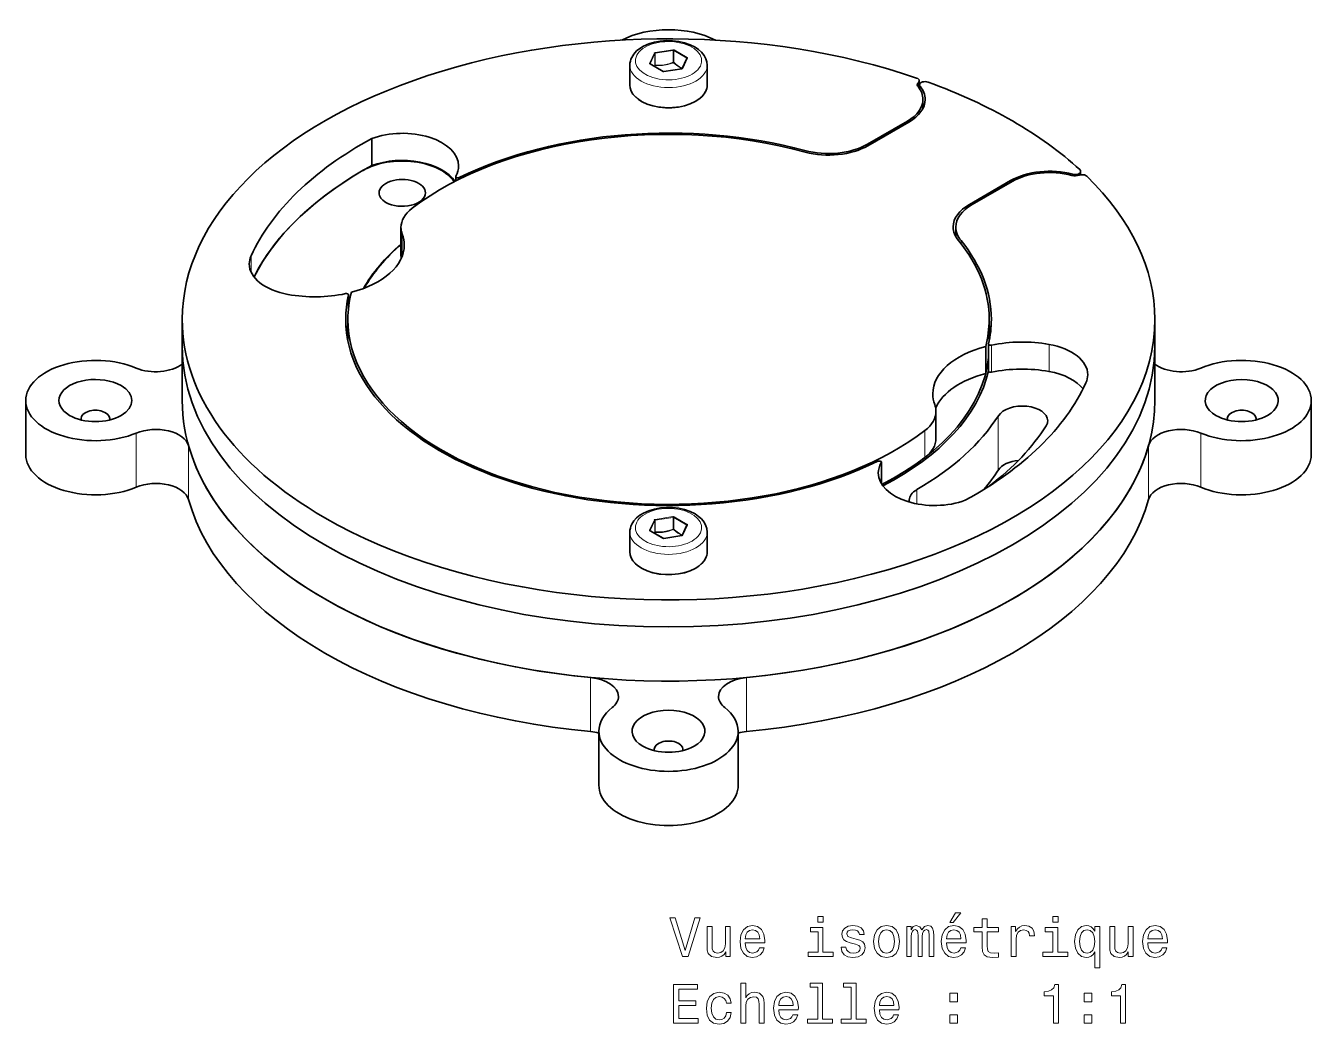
# Model space of a CAD drawing. Extents: x 303 to 976, y 15 to 673.
# Drawn here: x 703.9 to 820.2, y 582.6 to 673 of the extents above; entities that cross this region are included whole.
import ezdxf

# ---------------------------------------------------------------- set-up
doc = ezdxf.new("R2010")
doc.units = 0

msp = doc.modelspace()

# ---------------------------------------------------------------- linework, layer by layer
at = {"color": 7, "lineweight": 13, "ltscale": 0.025734}
for p, q in [((760.78, 670.56), (760.34, 669.62)), ((763.34, 669.16), (763.77, 670.09)), ((760.78, 628.29), (760.34, 627.35)), ((760.82, 628.24), (760.39, 627.31)), ((763.34, 626.89), (763.77, 627.82))]:
    msp.add_line(p, q, dxfattribs=at)
at = {"color": 7, "lineweight": 13, "ltscale": 0.025736}
msp.add_line((760.82, 670.51), (760.39, 669.57), dxfattribs=at)
at = {"color": 7, "lineweight": 13, "ltscale": 0.026366}
for p, q in [((760.82, 669.45), (760.82, 670.51)), ((760.86, 669.47), (760.86, 670.53)), ((762.53, 669.72), (762.53, 670.77)), ((760.82, 627.18), (760.82, 628.24)), ((762.53, 627.45), (762.53, 628.5))]:
    msp.add_line(p, q, dxfattribs=at)
at = {"color": 7, "lineweight": 13, "ltscale": 0.040912}
for p, q in [((762.46, 670.85), (760.85, 670.6)), ((762.48, 670.78), (760.86, 670.53)), ((761.65, 668.87), (763.27, 669.12)), ((762.46, 628.58), (760.85, 628.33)), ((762.48, 628.51), (760.86, 628.26)), ((761.65, 626.6), (763.27, 626.85))]:
    msp.add_line(p, q, dxfattribs=at)
at = {"color": 7, "lineweight": 13, "ltscale": 0.026364}
for p, q in [((762.48, 669.72), (762.48, 670.78)), ((760.86, 627.2), (760.86, 628.26)), ((762.48, 627.45), (762.48, 628.51))]:
    msp.add_line(p, q, dxfattribs=at)
at = {"color": 7, "lineweight": 13, "ltscale": 0.034178}
for p, q in [((763.71, 670.09), (762.53, 670.77)), ((763.74, 670.15), (762.56, 670.83)), ((760.37, 669.57), (761.55, 668.88)), ((763.71, 627.82), (762.53, 628.5)), ((763.74, 627.88), (762.56, 628.56)), ((760.37, 627.3), (761.55, 626.61))]:
    msp.add_line(p, q, dxfattribs=at)
at = {"color": 7, "lineweight": 35, "ltscale": 0.025734}
for p, q in [((763.29, 669.14), (763.73, 670.07)), ((763.29, 626.87), (763.73, 627.8))]:
    msp.add_line(p, q, dxfattribs=at)
at = {"color": 7, "lineweight": 13, "ltscale": 0.001213}
for p, q in [((763.71, 670.04), (763.71, 670.09)), ((763.71, 627.77), (763.71, 627.82))]:
    msp.add_line(p, q, dxfattribs=at)
at = {"color": 7, "lineweight": 35, "ltscale": 0.044907}
for p, q in [((758.56, 667.65), (758.56, 669.45)), ((765.56, 667.65), (765.56, 669.45)), ((758.56, 625.38), (758.56, 627.18)), ((765.56, 625.38), (765.56, 627.18))]:
    msp.add_line(p, q, dxfattribs=at)
at = {"color": 7, "lineweight": 35, "ltscale": 0.034176}
for p, q in [((760.39, 669.57), (761.58, 668.89)), ((760.39, 627.3), (761.58, 626.62))]:
    msp.add_line(p, q, dxfattribs=at)
at = {"color": 7, "lineweight": 35, "ltscale": 0.000189516}
for p, q in [((760.39, 669.57), (760.39, 669.57)), ((760.39, 627.3), (760.39, 627.3))]:
    msp.add_line(p, q, dxfattribs=at)
at = {"color": 7, "lineweight": 13, "ltscale": 0.002935}
for p, q in [((760.82, 669.45), (760.79, 669.34)), ((760.82, 627.18), (760.79, 627.07))]:
    msp.add_line(p, q, dxfattribs=at)
at = {"color": 7, "lineweight": 13, "ltscale": 0.002602}
msp.add_line((760.86, 669.42), (760.82, 669.32), dxfattribs=at)
at = {"color": 7, "lineweight": 35, "ltscale": 0.040912}
for p, q in [((761.64, 668.88), (763.26, 669.13)), ((761.64, 626.61), (763.26, 626.86))]:
    msp.add_line(p, q, dxfattribs=at)
at = {"color": 7, "lineweight": 13, "ltscale": 0.001325}
for p, q in [((762.48, 669.72), (762.5, 669.68)), ((762.48, 627.45), (762.5, 627.41))]:
    msp.add_line(p, q, dxfattribs=at)
at = {"color": 7, "lineweight": 13, "ltscale": 0.001085}
for p, q in [((762.53, 669.65), (762.5, 669.68)), ((762.53, 627.38), (762.5, 627.41))]:
    msp.add_line(p, q, dxfattribs=at)
at = {"color": 7, "lineweight": 13, "ltscale": 0.001073}
for p, q in [((762.56, 669.69), (762.53, 669.72)), ((762.56, 627.42), (762.53, 627.45))]:
    msp.add_line(p, q, dxfattribs=at)
at = {"color": 7, "lineweight": 13, "ltscale": 0.010741}
msp.add_line((784.67, 667.89), (784.67, 667.46), dxfattribs=at)
at = {"color": 7, "lineweight": 35, "ltscale": 0.017064}
msp.add_line((784.75, 668.04), (784.75, 667.36), dxfattribs=at)
at = {"color": 7, "lineweight": 35, "ltscale": 0.008913}
msp.add_line((784.77, 667.68), (784.77, 667.32), dxfattribs=at)
at = {"color": 7, "lineweight": 13, "ltscale": 0.007735}
msp.add_line((784.82, 667.56), (784.82, 667.25), dxfattribs=at)
at = {"color": 7, "lineweight": 35, "ltscale": 0.020209}
msp.add_line((785.08, 665.54), (785.08, 666.35), dxfattribs=at)
at = {"color": 7, "lineweight": 35, "ltscale": 0.104426}
for p, q in [((783.67, 664.39), (780.05, 662.3)), ((793.15, 658.92), (789.53, 656.83))]:
    msp.add_line(p, q, dxfattribs=at)
at = {"color": 7, "lineweight": 35, "ltscale": 0.107292}
msp.add_line((783.81, 664.3), (780.09, 662.16), dxfattribs=at)
at = {"color": 7, "lineweight": 13, "ltscale": 0.004082}
for p, q in [((783.67, 664.39), (783.67, 664.22)), ((793, 659), (793, 658.83))]:
    msp.add_line(p, q, dxfattribs=at)
at = {"color": 7, "lineweight": 35, "ltscale": 0.061238}
for p, q in [((735.21, 660.37), (735.21, 662.82)), ((806.06, 643.99), (806.06, 646.44)), ((790.76, 641.53), (790.76, 643.98)), ((791.02, 644.21), (791.02, 641.76))]:
    msp.add_line(p, q, dxfattribs=at)
at = {"color": 7, "lineweight": 13, "ltscale": 0.004076}
msp.add_line((780.05, 662.3), (780.05, 662.13), dxfattribs=at)
at = {"color": 7, "lineweight": 13, "ltscale": 0.003188}
msp.add_line((774.4, 661.72), (774.4, 661.6), dxfattribs=at)
at = {"color": 7, "lineweight": 13, "ltscale": 0.001697}
msp.add_line((735.31, 660.34), (735.31, 660.41), dxfattribs=at)
at = {"color": 7, "lineweight": 13, "ltscale": 0.001675}
msp.add_line((735.41, 660.37), (735.41, 660.44), dxfattribs=at)
at = {"color": 7, "lineweight": 13, "ltscale": 0.003087}
msp.add_line((798.64, 659.58), (798.64, 659.45), dxfattribs=at)
at = {"color": 7, "lineweight": 35, "ltscale": 0.007791}
msp.add_line((799.35, 659.84), (799.35, 659.53), dxfattribs=at)
at = {"color": 7, "lineweight": 35, "ltscale": 0.010155}
msp.add_line((742.8, 659.37), (742.8, 658.96), dxfattribs=at)
at = {"color": 7, "lineweight": 13, "ltscale": 0.003801}
msp.add_line((743.12, 659.28), (743.12, 659.13), dxfattribs=at)
at = {"color": 7, "lineweight": 35, "ltscale": 0.107291}
msp.add_line((789.29, 656.85), (793, 659), dxfattribs=at)
at = {"color": 7, "lineweight": 13, "ltscale": 0.004337}
msp.add_line((789.29, 656.68), (789.29, 656.85), dxfattribs=at)
at = {"color": 7, "lineweight": 35, "ltscale": 0.061237}
for p, q in [((737.85, 652.31), (737.85, 654.76)), ((718.06, 643.99), (718.06, 646.44)), ((786.26, 635.66), (786.26, 638.11))]:
    msp.add_line(p, q, dxfattribs=at)
at = {"color": 7, "lineweight": 13, "ltscale": 0.049371}
msp.add_line((737.97, 652.18), (737.97, 654.15), dxfattribs=at)
at = {"color": 7, "lineweight": 35, "ltscale": 0.021512}
msp.add_line((788.06, 653.93), (788.06, 654.79), dxfattribs=at)
at = {"color": 7, "lineweight": 13, "ltscale": 0.006943}
msp.add_line((788.53, 653.29), (788.53, 653.57), dxfattribs=at)
at = {"color": 7, "lineweight": 13, "ltscale": 0.036832}
msp.add_line((724.29, 650.72), (724.29, 652.19), dxfattribs=at)
at = {"color": 7, "lineweight": 35, "ltscale": 0.030176}
msp.add_line((733.1, 648.66), (733.1, 647.46), dxfattribs=at)
at = {"color": 7, "lineweight": 13, "ltscale": 0.030209}
msp.add_line((733.1, 648.65), (733.1, 647.44), dxfattribs=at)
at = {"color": 7, "lineweight": 35, "ltscale": 0.049246}
msp.add_line((733.04, 644.47), (733.04, 646.44), dxfattribs=at)
at = {"color": 7, "lineweight": 35, "ltscale": 0.049205}
msp.add_line((791.07, 644.47), (791.07, 646.44), dxfattribs=at)
at = {"color": 7, "lineweight": 35, "ltscale": 0.122475}
for p, q in [((718.06, 639.09), (718.06, 643.99)), ((806.06, 639.09), (806.06, 643.99)), ((703.9, 639.09), (703.9, 634.19)), ((820.22, 639.09), (820.22, 634.19)), ((755.76, 609.15), (755.76, 604.25)), ((768.36, 609.15), (768.36, 604.25))]:
    msp.add_line(p, q, dxfattribs=at)
at = {"color": 7, "lineweight": 13, "ltscale": 0.061238}
msp.add_line((791.28, 644.1), (791.28, 641.65), dxfattribs=at)
at = {"color": 7, "lineweight": 13, "ltscale": 0.061237}
for p, q in [((796.49, 641.72), (796.49, 644.17)), ((785.26, 633.93), (785.26, 636.38))]:
    msp.add_line(p, q, dxfattribs=at)
at = {"color": 7, "lineweight": 13, "ltscale": 0.122475}
for p, q in [((791.9, 632.82), (791.9, 637.72)), ((713.9, 631.25), (713.9, 636.15)), ((810.21, 636.15), (810.21, 631.25)), ((718.62, 630.12), (718.62, 635.02)), ((805.49, 635.02), (805.49, 630.12)), ((755.01, 609.11), (755.01, 614.01)), ((769.1, 609.11), (769.1, 614.01))]:
    msp.add_line(p, q, dxfattribs=at)
at = {"color": 7, "lineweight": 13, "ltscale": 0.04682}
msp.add_line((781.31, 633.47), (781.31, 631.59), dxfattribs=at)
at = {"color": 7, "lineweight": 35, "ltscale": 0.048184}
msp.add_line((781.32, 633.5), (781.32, 631.58), dxfattribs=at)
at = {"color": 7, "lineweight": 13, "ltscale": 0.032007}
msp.add_line((784.52, 629.74), (784.52, 631.02), dxfattribs=at)
at = {"color": 7, "lineweight": 13, "ltscale": 0.0026}
msp.add_line((760.86, 627.15), (760.82, 627.05), dxfattribs=at)
at = {"color": 7, "lineweight": 35}
for points in [[(765.56, 669.45), (765.52, 669.77), (765.44, 670.02), (765.28, 670.34), (765.04, 670.64), (764.78, 670.87), (764.46, 671.09), (764.01, 671.31), (763.51, 671.49), (762.98, 671.6), (762.43, 671.67), (761.87, 671.68), (761.32, 671.63), (760.78, 671.53), (760.27, 671.38), (759.8, 671.17), (759.47, 670.97), (759.17, 670.74), (758.92, 670.46), (758.73, 670.16)], [(758.56, 667.65), (758.59, 667.39), (758.68, 667.11), (758.84, 666.83), (759.06, 666.58), (759.33, 666.35), (759.66, 666.15), (760.12, 665.93), (760.64, 665.77), (761.2, 665.65), (761.78, 665.6), (762.37, 665.6), (762.95, 665.66), (763.5, 665.77), (764.02, 665.94), (764.48, 666.16), (764.8, 666.37), (765.07, 666.6), (765.29, 666.86), (765.41, 667.06)], [(765.56, 627.18), (765.52, 627.5), (765.44, 627.76), (765.28, 628.07), (765.04, 628.37), (764.78, 628.6), (764.46, 628.82), (764.01, 629.04), (763.51, 629.22), (762.98, 629.34), (762.43, 629.4), (761.87, 629.41), (761.32, 629.36), (760.78, 629.26), (760.27, 629.11), (759.8, 628.9), (759.47, 628.7), (759.17, 628.47), (758.92, 628.19), (758.73, 627.89)], [(758.56, 625.38), (758.59, 625.12), (758.68, 624.84), (758.84, 624.57), (759.06, 624.31), (759.33, 624.08), (759.66, 623.88), (760.12, 623.66), (760.64, 623.5), (761.2, 623.38), (761.78, 623.33), (762.37, 623.33), (762.95, 623.39), (763.5, 623.5), (764.02, 623.67), (764.48, 623.89), (764.8, 624.1), (765.07, 624.33), (765.29, 624.59), (765.41, 624.79)]]:
    msp.add_lwpolyline(points, dxfattribs=at)
at = {"color": 7, "lineweight": 13}
for points in [[(762.48, 669.72), (762.09, 669.59), (761.67, 669.49), (761.25, 669.46), (760.86, 669.47)], [(762.5, 669.68), (762, 669.51), (761.51, 669.42), (761.19, 669.41), (760.86, 669.42)], [(762.53, 669.65), (762.91, 669.35), (763.28, 669.13)], [(762.56, 669.69), (762.72, 669.55), (763.05, 669.31), (763.31, 669.17)], [(762.48, 627.45), (762.09, 627.32), (761.67, 627.22), (761.25, 627.19), (760.86, 627.2)], [(762.5, 627.41), (762, 627.24), (761.51, 627.15), (761.19, 627.14), (760.86, 627.15)], [(762.53, 627.38), (762.91, 627.08), (763.28, 626.86)], [(762.56, 627.42), (762.72, 627.28), (763.05, 627.04), (763.31, 626.9)]]:
    msp.add_lwpolyline(points, dxfattribs=at)
for points in [[(764.45, 592.26), (763.57, 589.28), (762.67, 592.26), (762.19, 592.26), (763.32, 588.75), (763.83, 588.75), (764.93, 592.26)], [(776.05, 592.38), (775.58, 592.38), (775.58, 591.87), (776.05, 591.87)], [(787.51, 591.83), (787.81, 591.83), (788.51, 592.69), (788.02, 592.69)], [(790.45, 590.99), (790.45, 589.64), (790.48, 589.2), (790.62, 588.9), (790.9, 588.72), (791.38, 588.66), (791.91, 588.68), (791.91, 589.07), (791.52, 589.04), (791.18, 589.08), (790.99, 589.2), (790.91, 589.41), (790.89, 589.71), (790.89, 590.99), (791.91, 590.99), (791.91, 591.37), (790.89, 591.37), (790.89, 592.16), (790.45, 592.16), (790.45, 591.37), (789.68, 591.37), (789.68, 590.99)], [(797.3, 592.38), (796.83, 592.38), (796.83, 591.87), (797.3, 591.87)], [(767.65, 591.46), (767.21, 591.46), (767.21, 589.9), (767.16, 589.54), (767.01, 589.27), (766.79, 589.11), (766.49, 589.06), (766.25, 589.1), (766.1, 589.22), (766.02, 589.43), (766, 589.72), (766, 591.46), (765.55, 591.46), (765.55, 589.68), (765.57, 589.32), (765.66, 589.03), (765.96, 588.75), (766.42, 588.66), (766.68, 588.69), (766.89, 588.78), (767.08, 588.94), (767.23, 589.17), (767.23, 588.75), (767.65, 588.75)], [(768.99, 589.98), (770.77, 589.98), (770.77, 590.19), (770.69, 590.77), (770.47, 591.2), (770.12, 591.46), (769.65, 591.56), (769.19, 591.46), (768.83, 591.17), (768.61, 590.72), (768.53, 590.11), (768.6, 589.49), (768.83, 589.04), (769.18, 588.75), (769.63, 588.66), (770.02, 588.72), (770.35, 588.9), (770.58, 589.17), (770.72, 589.53), (770.28, 589.53), (770.19, 589.33), (770.06, 589.18), (769.69, 589.06), (769.4, 589.11), (769.18, 589.29), (769.04, 589.58), (768.99, 589.96)], [(768.99, 590.35), (769.05, 590.7), (769.18, 590.96), (769.39, 591.11), (769.66, 591.17), (769.93, 591.11), (770.14, 590.96), (770.26, 590.7), (770.31, 590.35)], [(776.03, 589.13), (776.03, 591.37), (774.89, 591.37), (774.89, 590.99), (775.59, 590.99), (775.59, 589.13), (774.68, 589.13), (774.68, 588.75), (776.95, 588.75), (776.95, 589.13)], [(779.04, 590.33), (778.61, 590.43), (778.29, 590.55), (778.18, 590.79), (778.22, 590.95), (778.32, 591.07), (778.49, 591.15), (778.74, 591.18), (778.98, 591.15), (779.16, 591.06), (779.28, 590.92), (779.33, 590.74), (779.77, 590.74), (779.77, 590.75), (779.69, 591.08), (779.49, 591.34), (779.16, 591.5), (778.74, 591.56), (778.31, 591.5), (778, 591.33), (777.8, 591.08), (777.74, 590.77), (777.79, 590.47), (777.93, 590.26), (778.16, 590.11), (778.5, 590), (778.99, 589.88), (779.29, 589.75), (779.38, 589.65), (779.41, 589.5), (779.36, 589.31), (779.24, 589.17), (779.04, 589.08), (778.78, 589.05), (778.5, 589.08), (778.3, 589.19), (778.16, 589.36), (778.11, 589.6), (777.68, 589.6), (777.75, 589.19), (777.96, 588.9), (778.29, 588.72), (778.74, 588.66), (779.21, 588.72), (779.56, 588.9), (779.77, 589.18), (779.85, 589.55), (779.79, 589.87), (779.64, 590.09), (779.38, 590.23)], [(780.62, 590.11), (780.7, 589.49), (780.93, 589.04), (781.3, 588.75), (781.79, 588.66), (782.28, 588.75), (782.65, 589.03), (782.88, 589.49), (782.97, 590.11), (782.88, 590.72), (782.65, 591.18), (782.28, 591.46), (781.79, 591.56), (781.3, 591.46), (780.93, 591.17), (780.7, 590.72)], [(781.07, 590.11), (781.11, 590.56), (781.26, 590.89), (781.48, 591.09), (781.79, 591.16), (782.09, 591.09), (782.32, 590.9), (782.46, 590.56), (782.51, 590.11), (782.46, 589.65), (782.32, 589.32), (782.09, 589.12), (781.79, 589.05), (781.48, 589.12), (781.26, 589.32), (781.11, 589.65)], [(783.61, 588.75), (784.01, 588.75), (784.01, 590.56), (784.04, 590.84), (784.12, 591.03), (784.23, 591.15), (784.38, 591.2), (784.5, 591.15), (784.58, 591.05), (784.63, 590.88), (784.64, 590.66), (784.64, 588.75), (785.02, 588.75), (785.02, 590.56), (785.05, 590.83), (785.12, 591.03), (785.25, 591.15), (785.4, 591.2), (785.52, 591.15), (785.6, 591.05), (785.65, 590.66), (785.65, 588.75), (786.06, 588.75), (786.06, 590.63), (786.03, 591.01), (785.95, 591.31), (785.79, 591.49), (785.53, 591.56), (785.22, 591.46), (784.98, 591.16), (784.8, 591.45), (784.48, 591.56), (784.2, 591.46), (784, 591.17), (784, 591.46), (783.61, 591.46)], [(787.21, 589.98), (788.98, 589.98), (788.99, 590.19), (788.91, 590.77), (788.68, 591.2), (788.33, 591.46), (787.86, 591.56), (787.4, 591.46), (787.05, 591.17), (786.82, 590.72), (786.74, 590.11), (786.82, 589.49), (787.05, 589.04), (787.39, 588.75), (787.85, 588.66), (788.24, 588.72), (788.56, 588.9), (788.8, 589.17), (788.94, 589.53), (788.5, 589.53), (788.41, 589.33), (788.28, 589.18), (787.9, 589.06), (787.62, 589.11), (787.4, 589.29), (787.26, 589.58), (787.21, 589.96)], [(787.21, 590.35), (787.26, 590.7), (787.4, 590.96), (787.61, 591.11), (787.88, 591.17), (788.15, 591.11), (788.35, 590.96), (788.48, 590.7), (788.52, 590.35)], [(793.06, 588.75), (793.5, 588.75), (793.5, 590.3), (793.55, 590.68), (793.68, 590.94), (793.9, 591.1), (794.2, 591.16), (794.42, 591.12), (794.59, 591.02), (794.69, 590.85), (794.73, 590.62), (795.18, 590.62), (795.11, 591.03), (794.95, 591.32), (794.67, 591.5), (794.29, 591.56), (794.04, 591.52), (793.81, 591.42), (793.62, 591.25), (793.46, 591.01), (793.46, 591.46), (793.06, 591.46)], [(797.28, 589.13), (797.28, 591.37), (796.14, 591.37), (796.14, 590.99), (796.84, 590.99), (796.84, 589.13), (795.93, 589.13), (795.93, 588.75), (798.2, 588.75), (798.2, 589.13)], [(800.63, 591.04), (800.47, 591.27), (800.29, 591.43), (800.09, 591.52), (799.85, 591.56), (799.42, 591.46), (799.09, 591.17), (798.87, 590.72), (798.8, 590.11), (798.87, 589.5), (799.09, 589.04), (799.42, 588.75), (799.85, 588.66), (800.09, 588.69), (800.29, 588.77), (800.47, 588.93), (800.63, 589.17), (800.63, 587.71), (801.07, 587.71), (801.07, 591.46), (800.63, 591.46)], [(799.25, 590.11), (799.3, 590.56), (799.44, 590.89), (799.65, 591.09), (799.93, 591.16), (800.22, 591.09), (800.44, 590.89), (800.57, 590.56), (800.62, 590.11), (800.57, 589.65), (800.44, 589.32), (800.22, 589.12), (799.93, 589.06), (799.65, 589.12), (799.44, 589.32), (799.3, 589.66)], [(804.09, 591.46), (803.64, 591.46), (803.64, 589.9), (803.59, 589.54), (803.45, 589.27), (803.22, 589.11), (802.92, 589.06), (802.68, 589.1), (802.53, 589.22), (802.45, 589.43), (802.43, 589.72), (802.43, 591.46), (801.98, 591.46), (801.98, 589.68), (802, 589.32), (802.09, 589.03), (802.39, 588.75), (802.86, 588.66), (803.11, 588.69), (803.33, 588.78), (803.51, 588.94), (803.66, 589.17), (803.66, 588.75), (804.09, 588.75)], [(805.42, 589.98), (807.2, 589.98), (807.2, 590.19), (807.12, 590.77), (806.9, 591.2), (806.55, 591.46), (806.08, 591.56), (805.62, 591.46), (805.27, 591.17), (805.04, 590.72), (804.96, 590.11), (805.04, 589.49), (805.26, 589.04), (805.61, 588.75), (806.06, 588.66), (806.46, 588.72), (806.78, 588.9), (807.02, 589.17), (807.15, 589.53), (806.71, 589.53), (806.62, 589.33), (806.49, 589.18), (806.12, 589.06), (805.83, 589.11), (805.61, 589.29), (805.47, 589.58), (805.42, 589.96)], [(805.42, 590.35), (805.48, 590.7), (805.61, 590.96), (805.82, 591.11), (806.09, 591.17), (806.36, 591.11), (806.57, 590.96), (806.69, 590.7), (806.74, 590.35)], [(768.6, 582.71), (769.05, 582.71), (769.05, 584.27), (769.09, 584.63), (769.24, 584.89), (769.47, 585.05), (769.77, 585.11), (770.01, 585.06), (770.16, 584.93), (770.24, 584.7), (770.26, 584.4), (770.26, 582.71), (770.71, 582.71), (770.71, 584.49), (770.69, 584.85), (770.59, 585.14), (770.3, 585.42), (769.83, 585.51), (769.58, 585.48), (769.36, 585.38), (769.18, 585.23), (769.05, 585.02), (769.05, 586.33), (768.6, 586.33)], [(775.56, 585.96), (775.56, 583.08), (774.64, 583.08), (774.64, 582.71), (776.91, 582.71), (776.91, 583.08), (776, 583.08), (776, 586.33), (774.86, 586.33), (774.86, 585.96)], [(778.59, 585.96), (778.59, 583.08), (777.68, 583.08), (777.68, 582.71), (779.94, 582.71), (779.94, 583.08), (779.04, 583.08), (779.04, 586.33), (777.9, 586.33), (777.9, 585.96)], [(762.52, 582.71), (764.73, 582.71), (764.73, 583.13), (762.98, 583.13), (762.98, 584.32), (764.54, 584.32), (764.54, 584.73), (762.98, 584.73), (762.98, 585.78), (764.69, 585.78), (764.69, 586.21), (762.52, 586.21)], [(767.29, 584.52), (767.73, 584.52), (767.64, 584.92), (767.42, 585.24), (767.08, 585.44), (766.65, 585.51), (766.16, 585.41), (765.79, 585.13), (765.56, 584.67), (765.48, 584.05), (765.56, 583.44), (765.78, 582.99), (766.14, 582.71), (766.63, 582.61), (767.06, 582.69), (767.4, 582.9), (767.63, 583.23), (767.74, 583.68), (767.31, 583.68), (767.24, 583.39), (767.09, 583.18), (766.89, 583.05), (766.65, 583.01), (766.34, 583.08), (766.12, 583.28), (765.98, 583.61), (765.93, 584.07), (765.98, 584.52), (766.12, 584.85), (766.35, 585.05), (766.65, 585.12), (766.91, 585.08), (767.1, 584.96), (767.24, 584.77)], [(772.03, 583.93), (773.8, 583.93), (773.81, 584.14), (773.73, 584.72), (773.5, 585.15), (773.15, 585.42), (772.68, 585.51), (772.22, 585.41), (771.87, 585.13), (771.64, 584.67), (771.56, 584.06), (771.64, 583.44), (771.87, 582.99), (772.21, 582.71), (772.67, 582.61), (773.06, 582.68), (773.38, 582.85), (773.62, 583.12), (773.76, 583.48), (773.32, 583.48), (773.23, 583.28), (773.1, 583.13), (772.72, 583.01), (772.44, 583.07), (772.22, 583.24), (772.08, 583.53), (772.03, 583.92)], [(772.03, 584.31), (772.08, 584.65), (772.22, 584.91), (772.43, 585.07), (772.7, 585.12), (772.97, 585.07), (773.17, 584.91), (773.3, 584.65), (773.34, 584.31)], [(781.14, 583.93), (782.91, 583.93), (782.92, 584.14), (782.83, 584.72), (782.61, 585.15), (782.26, 585.42), (781.79, 585.51), (781.33, 585.41), (780.98, 585.13), (780.75, 584.67), (780.67, 584.06), (780.75, 583.44), (780.97, 582.99), (781.32, 582.71), (781.78, 582.61), (782.17, 582.68), (782.49, 582.85), (782.73, 583.12), (782.86, 583.48), (782.43, 583.48), (782.34, 583.28), (782.2, 583.13), (781.83, 583.01), (781.54, 583.07), (781.33, 583.24), (781.19, 583.53), (781.14, 583.92)], [(781.14, 584.31), (781.19, 584.65), (781.33, 584.91), (781.53, 585.07), (781.81, 585.12), (782.07, 585.07), (782.28, 584.91), (782.41, 584.65), (782.45, 584.31)], [(787.51, 584.66), (788.21, 584.66), (788.21, 585.42), (787.51, 585.42)], [(796.88, 582.71), (797.34, 582.71), (797.34, 586.23), (797, 586.23), (796.91, 585.92), (796.72, 585.72), (796.45, 585.6), (796.06, 585.56), (796.06, 585.2), (796.88, 585.2)], [(799.66, 584.66), (800.35, 584.66), (800.35, 585.42), (799.66, 585.42)], [(802.95, 582.71), (803.41, 582.71), (803.41, 586.23), (803.07, 586.23), (802.98, 585.92), (802.8, 585.72), (802.52, 585.6), (802.14, 585.56), (802.14, 585.2), (802.95, 585.2)], [(787.51, 582.71), (788.21, 582.71), (788.21, 583.46), (787.51, 583.46)], [(799.66, 582.71), (800.35, 582.71), (800.35, 583.46), (799.66, 583.46)]]:
    msp.add_lwpolyline(points, close=True, dxfattribs=at)
at = {"color": 7, "lineweight": 35}
for centre, radius, start, end in [((760.13, 669.44), 1.57, 152.575, 179.6882), ((761.62, 668.98), 0.106, 244.7011, 280.1215), ((763.25, 669.19), 0.0644, 275.0056, 307.6149), ((764.25, 667.66), 1.31, 332.4091, 359.5703), ((760.13, 627.17), 1.57, 152.575, 179.6882), ((761.62, 626.71), 0.106, 244.7011, 280.1215), ((763.25, 626.92), 0.0644, 275.0056, 307.6149), ((764.25, 625.39), 1.31, 332.4091, 359.5703)]:
    msp.add_arc(centre, radius, start, end, dxfattribs=at)
at = {"color": 7, "lineweight": 13}
for centre in [(760.87, 669.47), (760.87, 627.2)]:
    msp.add_arc(centre, 0.0484, 196.6983, 251.7895, dxfattribs=at)
at = {"color": 7, "lineweight": 35}
for centre, major_axis, start_param, end_param in [((762.06, 646.44), (44, 0), 1.035512, 3.14163), ((762.06, 669.03), (6.3, 0), 0.833288, 2.308305), ((784.25, 668.04), (0.5, 0), 0, 1.035512), ((785.27, 667.68), (0.7, 0), 2.592515, 3.141593), ((784.25, 668.04), (0.5, 0), 5.734108, 6.283185), ((785.27, 667.68), (0.5, 0), 1.007925, 3.141593), ((762.06, 646.44), (44, 0), 0.562871, 1.007925), ((785.27, 667.68), (0.7, 0), 3.141593, 3.574312), ((780.28, 666.35), (4.8, 0), 0, 0.432719), ((785.27, 667.68), (0.5, 0), 3.141593, 3.574312), ((780.28, 666.35), (5, 0), 0, 0.432719), ((780.28, 666.35), (4.8, 0), 5.497787, 6.283186), ((780.28, 666.35), (5, 0), 5.497787, 6.283186), ((762.06, 646.44), (29.01, 0), 1.130303, 2.497652), ((762.06, 646.44), (29.21, 0), 1.134418, 2.275828), ((737.97, 660.34), (5.1, 0), 6.283185, 8.426778), ((762.06, 646.44), (39.06, 0), 2.328643, 2.883566), ((776.52, 664.34), (5, 0), 4.27601, 5.497787), ((776.56, 664.2), (5, 0), 4.271896, 5.497787), ((737.97, 657.89), (5, 0), 0.353937, 2.356194), ((737.97, 657.89), (5.1, 0), 0.361677, 2.143592), ((762.06, 643.99), (39.06, 0), 2.328643, 2.858484), ((762.06, 643.99), (39.06, 0), 2.356194, 2.858484), ((737.97, 660.34), (5.1, 0), 5.959545, 6.283185), ((796.54, 656.96), (5, 0), 1.138077, 2.356194), ((796.54, 656.96), (4.8, 0), 1.138077, 2.356194), ((798.85, 659.84), (0.5, 0), 4.27967, 6.283185), ((799.47, 659.25), (0.5, 0), 0.535284, 2.119874), ((798.85, 659.84), (0.5, 0), 6.283185, 6.846057), ((737.97, 657.89), (2.1, 0), 6.283185, 9.424778), ((743, 659.37), (0.2, 0), 2.817952, 3.142886), ((743, 659.37), (0.2, 0), 3.142886, 5.41742), ((798.85, 659.84), (0.7, 0), 4.27967, 5.261467), ((762.06, 646.44), (44, 0), 0.000034, 0.535284), ((737.97, 657.89), (2.1, 0), 3.141593, 3.926991), ((737.97, 657.89), (2.1, 0), 3.926991, 6.283185), ((742.85, 654.76), (5, 0), 2.497652, 3.141603), ((792.82, 654.81), (5, 0), 2.356194, 3.141593), ((793.06, 654.79), (5, 0), 2.356194, 3.141593), ((742.85, 654.76), (5, 0), 3.141603, 3.354337), ((730.05, 653.16), (8.1, 0), 6.283108, 6.495929), ((792.82, 654.81), (5, 0), 3.141593, 3.582086), ((793.06, 654.79), (5, 0), 3.141593, 3.577971), ((730.05, 653.16), (8.1, 0), 5.133329, 6.283108), ((762.06, 643.99), (29.06, 0), 2.554968, 2.823273), ((762.06, 643.99), (29.01, 0), 2.557566, 2.821105), ((762.06, 646.44), (29.01, 0), 6.283067, 6.723678), ((762.06, 646.44), (29.21, 0), 6.283092, 6.719564), ((729.12, 651.46), (5, 0), 2.883566, 3.14167), ((729.12, 651.46), (5, 0), 3.14167, 4.408843), ((742.85, 652.31), (5, 0), 3.141603, 3.255793), ((730.05, 653.16), (8.1, 0), 4.408843, 5.062822), ((732.9, 648.66), (0.2, 0), 6.283168, 8.204415), ((762.06, 646.44), (29.21, 0), 3.010162, 3.141546), ((762.06, 646.44), (29.01, 0), 2.994324, 3.141614), ((732.9, 648.66), (0.2, 0), 6.151755, 6.283168), ((762.06, 646.44), (44, 0), 3.14163, 3.926991), ((762.06, 646.44), (44, 0), 3.926991, 6.283219), ((762.06, 646.44), (29.21, 0), 3.141546, 5.41742), ((762.06, 643.99), (29.21, 0), 3.02451, 3.068913), ((762.06, 646.44), (29.01, 0), 3.141614, 5.639245), ((762.06, 646.44), (29.01, 0), 6.135916, 6.283067), ((762.06, 646.44), (29.21, 0), 6.151755, 6.283092), ((762.06, 643.99), (29.21, 0), 0.07268, 0.117083), ((762.06, 643.99), (29.21, 0), 0.07268, 0.117082), ((762.06, 643.99), (29.06, 0), 3.082926, 3.10404), ((794.07, 639.71), (8.1, 0), 1.26725, 1.92123), ((762.06, 643.99), (44, 0), 3.141632, 6.283219), ((762.06, 643.99), (44, 0), 3.14163, 6.283186), ((794.07, 639.71), (8.1, 0), 1.991736, 3.141515), ((791.22, 644.21), (0.2, 0), 3.010162, 3.141575), ((791.22, 644.21), (0.2, 0), 3.141575, 5.062822), ((794.99, 641.42), (5, 0), 0.000077, 1.26725), ((710.2, 639.09), (6.3, 0), 0.942442, 3.141593), ((715.66, 643.43), (3, 0), 4.084035, 5.636306), ((762.06, 643.99), (29.01, 0), 5.44092, 6.22237), ((762.06, 643.99), (29.01, 0), 6.135916, 6.222348), ((808.45, 643.43), (3, 0), 3.788472, 5.340743), ((813.92, 639.09), (6.3, 0), 6.283185, 8.482336), ((710.2, 639.09), (3.3, 0), 0.785398, 3.926991), ((762.06, 643.99), (29.21, 0), 5.438453, 6.151305), ((794.07, 637.26), (8.1, 0), 1.991736, 2.886179), ((791.22, 641.76), (0.2, 0), 3.141575, 5.062822), ((794.07, 637.26), (8.1, 0), 1.26725, 1.92123), ((794.99, 638.97), (5, 0), 0.41647, 1.26725), ((794.99, 641.42), (5, 0), 6.025159, 6.283263), ((813.92, 639.09), (3.3, 0), 5.497787, 10.210176), ((710.2, 639.09), (3.3, 0), 5.497787, 7.068583), ((762.06, 646.44), (39.06, 0), 5.470235, 6.025159), ((710.2, 639.09), (6.3, 0), 3.141593, 5.340743), ((762.06, 639.09), (44, 0), 3.141632, 3.926991), ((762.06, 639.09), (44, 0), 3.926991, 6.283184), ((794.07, 639.71), (8.1, 0), 3.141515, 3.354337), ((781.26, 638.11), (5, 0), 0.000011, 0.212744), ((794.07, 637.26), (2.3, 0), 6.283064, 9.075712), ((813.92, 639.09), (6.3, 0), 4.084035, 6.283185), ((710.2, 639.09), (3.3, 0), 3.926991, 5.497787), ((710.2, 637.46), (1.3, 0), 0, 3.141593), ((710.2, 637.46), (1.3, 0), 3.141593, 3.304915), ((710.2, 637.46), (1.3, 0), 6.119864, 6.283185), ((762.06, 643.99), (31.76, 0), 5.497787, 5.934119), ((781.26, 638.11), (5, 0), 5.639245, 6.283196), ((813.92, 639.09), (3.3, 0), 3.926991, 5.497787), ((813.92, 637.46), (1.3, 0), 0, 3.141593), ((813.92, 637.46), (1.3, 0), 3.141593, 3.304915), ((813.92, 637.46), (1.3, 0), 6.119864, 6.283185), ((715.66, 634.74), (3, 0), 0.16077, 2.19915), ((762.06, 643.99), (36.36, 0), 5.637578, 5.934119), ((794.07, 637.26), (2.3, 0), 5.934119, 6.283064), ((808.45, 634.74), (3, 0), 0.942442, 2.980823), ((781.26, 635.66), (5, 0), 5.639245, 6.283196), ((710.2, 634.19), (-6.3, 0), 6.283185, 8.482336), ((762.06, 639.09), (44, 0), 3.302362, 4.551619), ((762.06, 639.09), (44, 0), 4.873159, 6.122416), ((813.92, 634.19), (-6.3, 0), 0.942442, 3.141593), ((781.12, 633.5), (0.2, 0), 0.001293, 2.275828), ((786.14, 632.53), (5.1, 0), 2.817952, 3.141593), ((781.12, 633.5), (0.2, 0), 5.959545, 6.284479), ((762.06, 643.99), (29.01, 0), 5.44092, 5.639245), ((762.06, 639.09), (-31.76, 0), 2.687006, 2.792527), ((794.07, 632.36), (-2.3, 0), 4.8581, 5.934119), ((715.66, 629.85), (3, 0), 0.16077, 2.19915), ((786.14, 632.53), (5.1, 0), 3.141593, 5.285185), ((808.45, 629.85), (3, 0), 0.942442, 2.980823), ((786.14, 630.08), (2.3, 0), 2.356194, 3.141593), ((762.06, 634.19), (44, 0), 3.302362, 4.551619), ((762.06, 634.19), (44, 0), 4.873159, 6.122416), ((786.14, 630.08), (2.3, 0), 3.141593, 3.28142), ((754.53, 612.3), (3, 0), 0.000047, 1.410027), ((769.58, 612.3), (3, 0), 1.731566, 3.141546), ((754.53, 612.3), (3, 0), 5.654831, 6.283232), ((769.58, 612.3), (3, 0), 3.141546, 3.769947), ((762.06, 609.15), (6.3, 0), 2.513239, 3.141592), ((762.06, 609.15), (3.3, 0), 5.497787, 10.210176), ((762.06, 609.15), (6.3, 0), 0, 0.628354), ((754.53, 607.4), (3, 0), 1.15047, 1.410027), ((762.06, 609.15), (6.3, 0), 3.141592, 6.283186), ((769.58, 607.4), (3, 0), 1.731566, 1.991126), ((762.06, 609.15), (3.3, 0), 3.926991, 5.497787), ((762.06, 607.51), (1.3, 0), 0, 3.141593), ((762.06, 607.51), (1.3, 0), 3.141593, 3.304915), ((762.06, 607.51), (1.3, 0), 6.119864, 6.283185), ((762.06, 604.25), (-6.3, 0), 6.283185, 9.424778)]:
    msp.add_ellipse(centre, major_axis=major_axis, ratio=0.57735, start_param=start_param, end_param=end_param, dxfattribs=at)
at = {"color": 7, "lineweight": 13}
for centre, major_axis, ratio, start_param, end_param in [((762.06, 669.86), (3, 0), 0.57735, 5.997787, 12.280972), ((760.87, 670.54), (0.1, 0), 0.57735, 1.832596, 2.879793), ((760.78, 670.52), (-0.0453, 0.0211), 0.788675, 3.492472, 5.063268), ((760.87, 670.5), (0.05, 0), 0.57735, 1.832596, 2.879793), ((760.85, 670.56), (-0.0076, 0.0494), 0.211325, 4.080475, 5.651271), ((762.49, 670.79), (0.1, 0), 0.57735, 0.785398, 1.832596), ((762.46, 670.81), (-0.0076, 0.0494), 0.211325, 4.080475, 5.651271), ((762.49, 670.75), (0.05, 0), 0.57735, 0.785398, 1.832596), ((762.56, 670.79), (0.025, 0.0433), 0.57735, 0.785398, 2.356194), ((763.74, 670.11), (0.025, 0.0433), 0.57735, 0.785398, 2.356194), ((763.67, 670.07), (0.05, 0), 0.57735, 6.283185, 7.068583), ((763.77, 670.05), (0.0453, -0.0211), 0.788675, 1.921676, 3.141714), ((763.67, 670.11), (0.1, 0), 0.57735, 6.021386, 7.068583), ((762.06, 669.45), (3.5, 0), 0.57735, 3.141622, 6.283214), ((760.44, 669.61), (0.1, 0), 0.57735, 2.879793, 3.926991), ((760.34, 669.58), (-0.0453, 0.0211), 0.788675, 3.492472, 5.063268), ((760.37, 669.53), (-0.025, -0.0433), 0.57735, 3.141593, 3.926991), ((760.87, 669.45), (0.05, 0), 0.57735, 1.832596, 2.879793), ((760.87, 669.45), (0.0045, 0.0498), 0.363163, 1.009314, 2.132278), ((761.55, 668.84), (-0.025, -0.0433), 0.57735, 3.141593, 3.926991), ((761.62, 668.92), (0.1, 0), 0.57735, 3.926991, 4.974188), ((761.65, 668.83), (0.0076, -0.0494), 0.211325, 2.509678, 3.141593), ((762.49, 669.7), (0.05, 0), 0.57735, 0.785398, 1.832596), ((762.49, 669.7), (0.0337, 0.037), 0.394572, 4.480817, 5.603781), ((763.27, 669.08), (0.0076, -0.0494), 0.211325, 2.509678, 3.141593), ((763.24, 669.17), (0.1, 0), 0.57735, 4.974188, 6.021386), ((763.34, 669.12), (0.0453, -0.0211), 0.788675, 1.921676, 3.141714), ((762.06, 667.65), (3.5, 0), 0.57735, 3.141622, 6.283214), ((762.06, 627.59), (3, 0), 0.57735, 5.997787, 12.280972), ((760.87, 628.27), (0.1, 0), 0.57735, 1.832596, 2.879793), ((760.78, 628.25), (-0.0453, 0.0211), 0.788675, 3.492472, 5.063268), ((760.87, 628.23), (0.05, 0), 0.57735, 1.832596, 2.879793), ((760.85, 628.29), (-0.0076, 0.0494), 0.211325, 4.080475, 5.651271), ((762.49, 628.52), (0.1, 0), 0.57735, 0.785398, 1.832596), ((762.46, 628.54), (-0.0076, 0.0494), 0.211325, 4.080475, 5.651271), ((762.49, 628.48), (0.05, 0), 0.57735, 0.785398, 1.832596), ((762.56, 628.52), (0.025, 0.0433), 0.57735, 0.785398, 2.356194), ((762.06, 627.18), (3.5, 0), 0.57735, 3.141622, 6.283214), ((760.44, 627.34), (0.1, 0), 0.57735, 2.879793, 3.926991), ((760.34, 627.31), (-0.0453, 0.0211), 0.788675, 3.492472, 5.063268), ((760.37, 627.26), (-0.025, -0.0433), 0.57735, 3.141593, 3.926991), ((760.87, 627.18), (0.05, 0), 0.57735, 1.832596, 2.879793), ((760.87, 627.18), (0.0045, 0.0498), 0.363163, 1.009314, 2.132278), ((762.49, 627.43), (0.05, 0), 0.57735, 0.785398, 1.832596), ((762.49, 627.43), (0.0337, 0.037), 0.394572, 4.480817, 5.603781), ((763.74, 627.84), (0.025, 0.0433), 0.57735, 0.785398, 2.356194), ((763.67, 627.8), (0.05, 0), 0.57735, 6.283185, 7.068583), ((763.77, 627.78), (0.0453, -0.0211), 0.788675, 1.921676, 3.141714), ((763.67, 627.84), (0.1, 0), 0.57735, 6.021386, 7.068583), ((761.55, 626.57), (-0.025, -0.0433), 0.57735, 3.141593, 3.926991), ((761.62, 626.65), (0.1, 0), 0.57735, 3.926991, 4.974188), ((761.65, 626.56), (0.0076, -0.0494), 0.211325, 2.509678, 3.141593), ((763.27, 626.81), (0.0076, -0.0494), 0.211325, 2.509678, 3.141593), ((763.24, 626.91), (0.1, 0), 0.57735, 4.974188, 6.021386), ((763.34, 626.85), (0.0453, -0.0211), 0.788675, 1.921676, 3.141714), ((762.06, 625.38), (3.5, 0), 0.57735, 3.141622, 6.283214)]:
    msp.add_ellipse(centre, major_axis=major_axis, ratio=ratio, start_param=start_param, end_param=end_param, dxfattribs=at)

doc.saveas('drawing.dxf')
